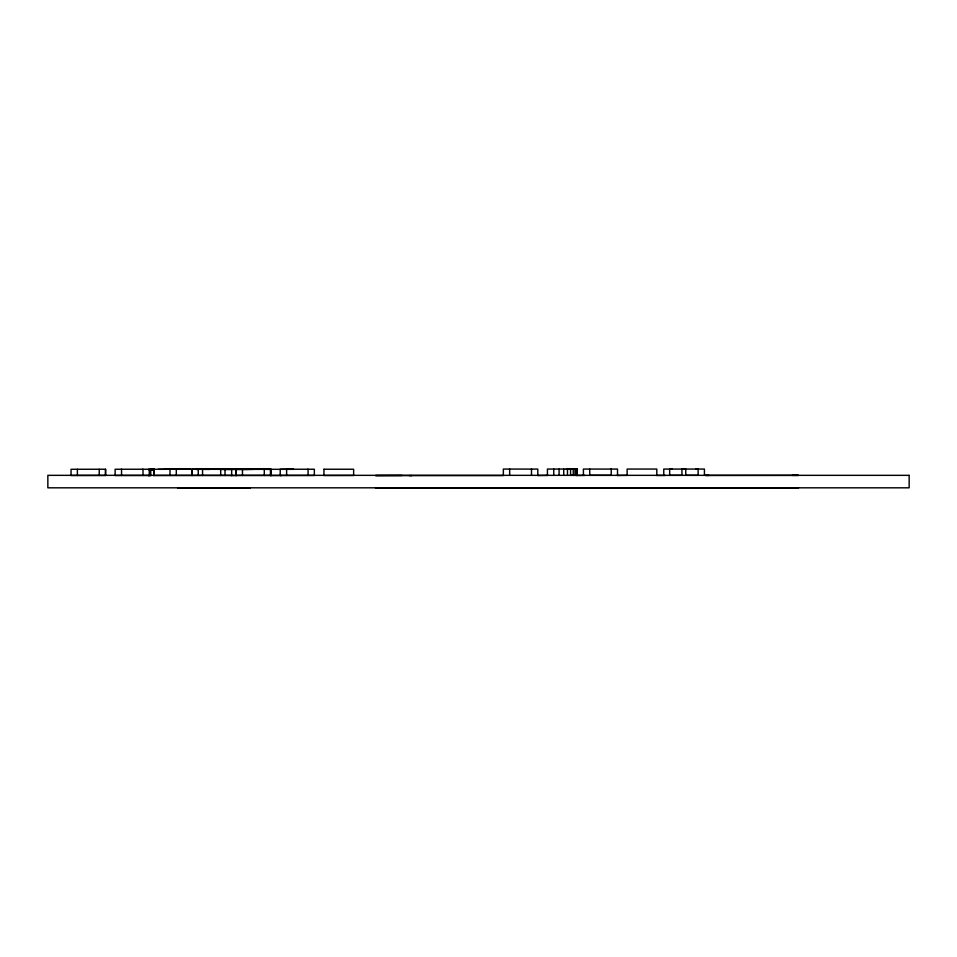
<?xml version="1.0" encoding="UTF-8"?>
<svg xmlns="http://www.w3.org/2000/svg" width="957" height="957" viewBox="0 0 957 957"><rect width="100%" height="100%" fill="white"/><g stroke="black" fill="none" stroke-linecap="round" stroke-linejoin="round"><path stroke-width="1.44" d="M105.509 475.509L105.545 469.241L71.057 469.277L71.057 475.509L105.545 475.473L105.545 469.241M121.551 475.473L121.551 469.241L115.139 469.277L115.139 475.509L149.28 475.473L149.28 469.241L142.581 469.277M143 475.473L143 469.241L121.443 469.241M169.999 475.473L169.999 469.241M176.303 475.473L176.303 469.241M191.89 475.473L191.89 469.241L239.274 469.385M192.213 475.509L192.213 469.277M231.666 469.241L231.666 475.473L220.696 475.485L198.266 475.473L198.266 469.241M202.561 475.485L202.561 469.253M220.696 475.485L220.696 469.253L154.029 469.277L154.029 475.509L198.266 475.473M225.003 475.473L225.003 469.241M236.164 475.473L236.164 469.241L236.164 475.473L270.616 475.473L270.616 469.241L235.219 469.373M286.622 475.473L286.622 469.241L280.21 469.277L280.21 475.509L314.351 475.473L314.351 469.241L307.652 469.277M308.07 475.473L308.07 469.241L286.514 469.241M503.346 475.342L503.346 469.062L537.798 469.097L537.798 475.342M509.662 475.33L509.662 469.097M531.494 475.33L531.494 469.097M547.428 475.342L547.428 469.062L577.394 469.086L577.011 475.33L570.575 475.318L570.575 469.074L577.394 469.086M553.744 475.318L553.744 469.062M559.091 475.318L559.091 469.074M563.721 475.318L563.721 469.074M567.477 475.318L567.477 469.074M573.243 475.318L573.243 469.074M574.978 475.318L574.978 469.086M576.293 475.318L576.293 469.086M577.011 475.33L577.011 469.086L577.394 475.33M583.411 475.342L583.411 469.062L611.236 469.086L611.236 475.33L589.787 475.294L589.691 469.097M617.516 475.342L617.516 469.062L610.853 469.097M656.813 475.342L656.813 469.062L627.146 469.062L627.146 475.342L616.978 475.485M663.763 475.342L663.763 469.062L672.376 469.097M704.436 475.342L704.436 469.062L695.667 469.097M158.192 469.325L190.383 469.169L164.508 469.074M196.663 469.325L202.98 469.325M229.273 468.87L227.335 468.81M270.604 469.325L235.458 469.253M77.373 469.277L77.409 475.473M99.205 469.277L99.241 475.473M242.456 469.253L242.48 475.473M264.288 469.253L264.311 475.473M248.306 468.87L223.723 469.325M254.215 469.325L225.661 469.385L231.63 469.373M222.227 468.894L212.514 469.062M178.947 469.002L181.591 468.942L175.765 468.87M224.381 468.882L202.98 469.05L231.761 469.325M176.172 469.265L178.421 469.253M151.637 469.516L154.747 469.48L150.548 469.516M231.044 475.605L236.558 475.593M222.646 468.822L227.682 468.87M154.675 469.516L148.287 469.516L150.739 469.468L150.751 475.713L148.407 475.713M203.231 469.385L209.954 469.432M246.224 469.325L256.584 469.313M245.554 469.385L252.181 469.373M255.866 469.313L263.486 469.301M568.913 469.086L570.827 469.086L566.388 469.074M266.046 469.301L270.532 469.325L270.544 475.557L281.346 475.557M402.048 475.473L375.515 475.557L503.346 475.557M409.297 475.617L411.869 475.605M402.048 487.95L375.515 488.034L798.533 487.867M409.536 488.094L411.821 488.082M171.686 469.026L183.816 469.169L176.698 469.086M149.495 469.48L153.718 469.468L153.73 475.701M242.001 469.385L247.229 469.373M258.007 469.313L259.706 469.313M150.225 469.504L153.024 469.48L151.469 469.504M196.137 469.409L198.757 469.409M239.166 469.373L245.076 469.373M537.571 475.533L548.038 475.414M576.15 475.509L584.894 475.414M656.346 475.462L665.211 475.462M705.56 475.438L798.533 475.378L792.193 475.39M177.727 488.19L250.1 488.19M705.56 475.426L709.077 475.426M705.56 487.903L709.077 487.903M261.608 469.313L293.524 469.313L287.16 469.313M270.532 469.325L271.166 469.337L271.166 475.569M225.888 469.409L219.572 469.42M270.843 469.325L270.855 475.569M323.968 469.241L323.945 475.509L353.647 475.473L353.647 469.241L323.968 469.241M669.661 469.062L669.661 475.33L681.934 475.306L681.934 469.074L685.762 469.074L685.762 475.306L698.12 475.33L698.12 469.062L669.661 469.097M909.15 475.342L47.85 475.342L47.85 487.819L909.15 487.819L909.15 475.342"/></g></svg>
